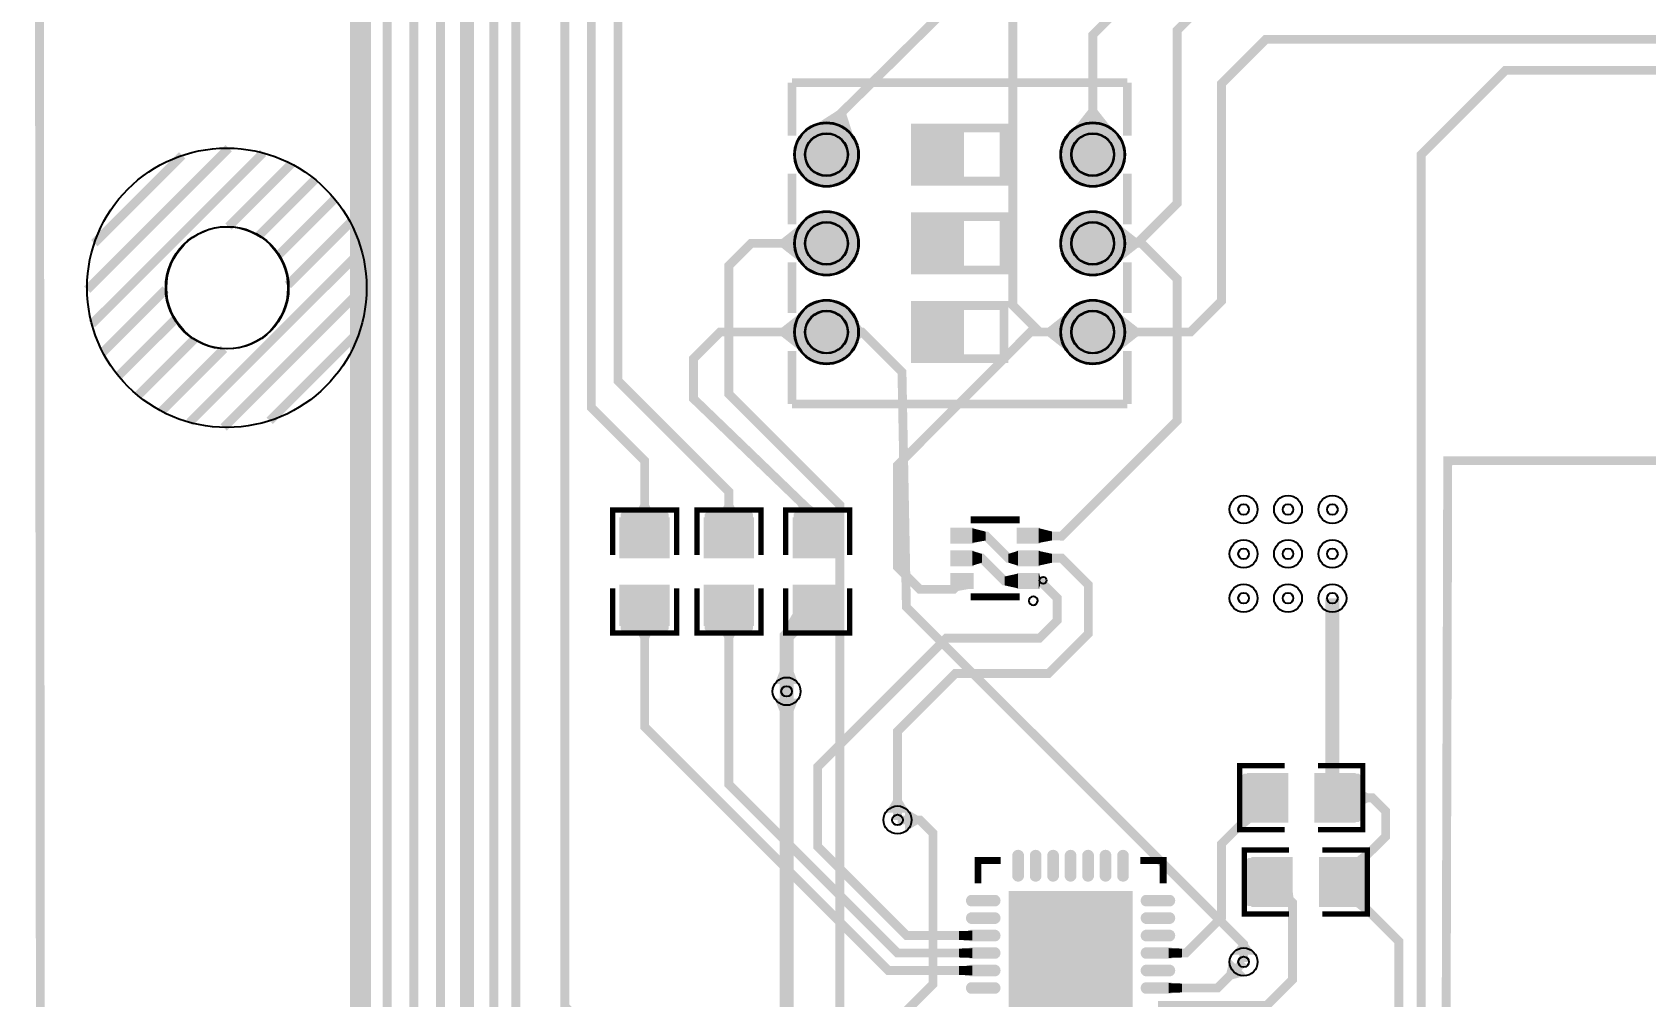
# Model space of a CAD drawing. Header units: millimetres. Extents: x -75 to 77, y -152 to 16.
# Drawn here: x -74.55 to -28.37, y -118.73 to -91.11 of the extents above; entities that cross this region are included whole.
import ezdxf

# ---------------------------------------------------------------- set-up
doc = ezdxf.new("R2010")
doc.units = ezdxf.units.MM
for name, color, linetype, true_color in [('BoardOutLine', 7, 'Continuous', 0xff00ff), ('BottomSolderMaskLayer', 7, 'Continuous', 0xaa00ff), ('Document', 7, 'Continuous', 0xffffff), ('Hole', 7, 'Continuous', 0x222222), ('Inner1', 7, 'Continuous', 0x999966), ('Inner2', 7, 'Continuous', 0x008000), ('Multi-Layer', 7, 'Continuous', 0xc0c0c0), ('TopLayer', 7, 'Continuous', 0xff0000), ('TopPasteMaskLayer', 7, 'Continuous', 0x808080), ('TopSilkLayer', 7, 'Continuous', 0xffcc00), ('TopSolderMaskLayer', 7, 'Continuous', 0x800080)]:
    doc.layers.add(name, color=color, linetype=linetype, true_color=true_color)

msp = doc.modelspace()

# ---------------------------------------------------------------- hatches: boundary and pattern name
at = {"layer": 'BottomSolderMaskLayer'}
for points in [[(-52.742, -94.615, 1), (-50.891, -94.615, 1)], [(-45.121, -94.615, 1), (-43.271, -94.615, 1)], [(-52.742, -97.155, 1), (-50.891, -97.155, 1)], [(-45.121, -97.155, 1), (-43.271, -97.155, 1)], [(-52.742, -99.695, 1), (-50.891, -99.695, 1)], [(-45.121, -99.695, 1), (-43.271, -99.695, 1)]]:
    msp.add_hatch(color=256, dxfattribs=at).paths.add_polyline_path(points)
at = {"layer": 'Inner1'}
for points in [[(-52.29, -97.92), (-52.29, -96.39), (-53.1, -97.028), (-53.1, -97.282)], [(-51.342, -100.46), (-51.342, -98.93), (-50.8, -99.568), (-50.8, -99.822)], [(-44.67, -100.46), (-44.67, -98.93), (-45.48, -99.568), (-45.48, -99.822)], [(-43.722, -100.46), (-43.722, -98.93), (-42.912, -99.568), (-42.912, -99.822)], [(-49.573, -114.005), (-49.573, -113.325), (-49.213, -113.538), (-49.213, -113.792)], [(-39.538, -117.519), (-40.218, -117.519), (-40.005, -117.221), (-39.751, -117.221)]]:
    msp.add_hatch(color=256, dxfattribs=at).paths.add_polyline_path(points)
at = {"layer": 'Inner2'}
msp.add_hatch(color=256, dxfattribs=at).paths.add_polyline_path([(-52.619, -110.193), (-53.299, -110.193), (-53.159, -110.553), (-52.759, -110.553)])
at = {"layer": 'Multi-Layer'}
for points in [[(-52.716, -94.615, 1), (-50.916, -94.615, 1)], [(-45.096, -94.615, 1), (-43.296, -94.615, 1)], [(-52.716, -97.155, 1), (-50.916, -97.155, 1)], [(-45.096, -97.155, 1), (-43.296, -97.155, 1)], [(-52.716, -99.695, 1), (-50.916, -99.695, 1)], [(-45.096, -99.695, 1), (-43.296, -99.695, 1)]]:
    msp.add_hatch(color=256, dxfattribs=at).paths.add_polyline_path(points)
at = {"layer": 'TopLayer'}
for points in [[(-50.936, -94.429), (-52.375, -93.91), (-51.513, -93.359), (-51.248, -93.455)], [(-43.431, -94.141), (-44.961, -94.141), (-44.323, -93.331), (-44.069, -93.331)], [(-43.722, -97.92), (-43.722, -96.39), (-42.926, -97.028), (-42.926, -97.282)], [(-43.722, -97.92), (-43.722, -96.39), (-42.912, -97.028), (-42.912, -97.282)], [(-52.29, -100.46), (-52.29, -98.93), (-53.1, -99.568), (-53.1, -99.822)], [(-44.67, -100.46), (-44.67, -98.93), (-45.48, -99.568), (-45.48, -99.822)], [(-56.706, -105.021), (-57.341, -105.021), (-57.15, -104.64), (-56.896, -104.64)], [(-54.293, -105.021), (-54.928, -105.021), (-54.737, -104.64), (-54.483, -104.64)], [(-52.396, -105.021), (-51.761, -105.021), (-52.291, -104.64), (-52.657, -104.64)], [(-57.712, -106.153), (-56.335, -106.153), (-56.335, -105.021), (-57.712, -105.021)], [(-55.299, -106.153), (-53.922, -106.153), (-53.922, -105.021), (-55.299, -105.021)], [(-51.382, -106.153), (-52.759, -106.153), (-52.759, -105.021), (-51.382, -105.021)], [(-47.64, -105.312), (-47.64, -105.732), (-48.24, -105.732), (-48.24, -105.312)], [(-47.64, -105.312), (-47.64, -105.732), (-47.259, -105.664), (-47.259, -105.41)], [(-46.34, -105.732), (-46.34, -105.312), (-45.74, -105.312), (-45.74, -105.732)], [(-45.74, -105.312), (-45.74, -105.732), (-45.359, -105.66), (-45.359, -105.406)], [(-47.64, -105.962), (-47.64, -106.382), (-48.24, -106.382), (-48.24, -105.962)], [(-47.64, -105.962), (-47.64, -106.382), (-47.371, -106.299), (-47.371, -106.045)], [(-46.34, -106.382), (-46.34, -105.962), (-46.609, -106.045), (-46.609, -106.299)], [(-46.34, -106.382), (-46.34, -105.962), (-45.74, -105.962), (-45.74, -106.382)], [(-45.74, -105.962), (-45.74, -106.382), (-45.359, -106.299), (-45.359, -106.045)], [(-47.64, -106.612), (-47.64, -107.032), (-48.24, -107.032), (-48.24, -106.612)], [(-46.34, -107.032), (-46.34, -106.612), (-46.721, -106.695), (-46.721, -106.949)], [(-46.34, -107.032), (-46.34, -106.612), (-45.74, -106.612), (-45.74, -107.032)], [(-45.74, -106.612), (-45.74, -107.032), (-45.705, -106.949), (-45.705, -106.695)], [(-57.712, -106.953), (-56.335, -106.953), (-56.335, -108.086), (-57.712, -108.086)], [(-55.299, -106.953), (-53.922, -106.953), (-53.922, -108.086), (-55.299, -108.086)], [(-51.382, -106.953), (-52.759, -106.953), (-52.759, -108.086), (-51.382, -108.086)], [(-47.64, -107.032), (-48.24, -106.833), (-48.269, -106.971), (-48.044, -107.106)], [(-51.829, -108.086), (-52.759, -107.717), (-53.072, -108.238), (-52.667, -108.399)], [(-56.706, -108.086), (-57.341, -108.086), (-57.15, -108.467), (-56.896, -108.467)], [(-54.293, -108.086), (-54.928, -108.086), (-54.737, -108.467), (-54.483, -108.467)], [(-52.619, -109.772), (-53.299, -109.772), (-53.159, -109.412), (-52.759, -109.412)], [(-38.627, -112.342), (-38.627, -113.719), (-39.76, -113.719), (-39.76, -112.342)], [(-37.827, -112.342), (-37.827, -113.719), (-36.695, -113.719), (-36.695, -112.342)], [(-49.444, -113.455), (-50.124, -113.455), (-49.911, -113.095), (-49.657, -113.095)], [(-39.638, -113.719), (-39.76, -113.095), (-40.032, -113.69), (-39.974, -113.991)], [(-36.695, -113.348), (-36.695, -112.713), (-36.314, -112.903), (-36.314, -113.157)], [(-36.668, -114.755), (-36.568, -115.382), (-36.278, -114.778), (-36.327, -114.47)], [(-46.192, -115.285, -0.785398), (-46.472, -115.285), (-46.472, -114.665, -0.785398), (-46.192, -114.665)], [(-45.692, -115.285, -0.785398), (-45.972, -115.285), (-45.972, -114.665, -0.785398), (-45.692, -114.665)], [(-45.191, -115.285, -0.785398), (-45.471, -115.285), (-45.471, -114.665, -0.785398), (-45.191, -114.665)], [(-44.691, -115.285, -0.785398), (-44.971, -115.285), (-44.971, -114.665, -0.785398), (-44.691, -114.665)], [(-44.191, -115.285, -0.785398), (-44.471, -115.285), (-44.471, -114.665, -0.785398), (-44.191, -114.665)], [(-43.69, -115.285, -0.785398), (-43.97, -115.285), (-43.97, -114.665, -0.785398), (-43.69, -114.665)], [(-43.19, -115.285, -0.785398), (-43.47, -115.285), (-43.47, -114.665, -0.785398), (-43.19, -114.665)], [(-38.5, -114.755), (-38.5, -116.132), (-39.633, -116.132), (-39.633, -114.755)], [(-37.7, -114.755), (-37.7, -116.132), (-36.568, -116.132), (-36.568, -114.755)], [(-47.641, -116.114, -0.785398), (-47.641, -115.834), (-47.021, -115.834, -0.785398), (-47.021, -116.114)], [(-46.581, -119.225), (-46.581, -115.725), (-43.081, -115.725), (-43.081, -119.225)], [(-42.641, -116.114, -0.785398), (-42.641, -115.834), (-42.021, -115.834, -0.785398), (-42.021, -116.114)], [(-38.5, -115.507), (-38.616, -116.132), (-38.571, -116.117), (-38.453, -115.876)], [(-36.568, -115.508), (-36.686, -116.132), (-36.351, -116.406), (-36.293, -116.104)], [(-47.641, -116.615, -0.785398), (-47.641, -116.335), (-47.021, -116.335, -0.785398), (-47.021, -116.615)], [(-42.641, -116.615, -0.785398), (-42.641, -116.335), (-42.021, -116.335, -0.785398), (-42.021, -116.615)], [(-47.641, -116.835), (-47.641, -117.115), (-48.022, -117.102), (-48.022, -116.848)], [(-47.641, -117.115, -0.785398), (-47.641, -116.835), (-47.021, -116.835, -0.785398), (-47.021, -117.115)], [(-42.641, -117.115, -0.785398), (-42.641, -116.835), (-42.021, -116.835, -0.785398), (-42.021, -117.115)], [(-47.641, -117.335), (-47.641, -117.615), (-48.022, -117.602), (-48.022, -117.348)], [(-47.641, -117.615, -0.785398), (-47.641, -117.335), (-47.021, -117.335, -0.785398), (-47.021, -117.615)], [(-42.641, -117.615, -0.785398), (-42.641, -117.335), (-42.021, -117.335, -0.785398), (-42.021, -117.615)], [(-42.021, -117.615), (-42.021, -117.335), (-41.64, -117.348), (-41.64, -117.602)], [(-40.267, -117.638), (-39.787, -118.119), (-40.192, -118.223), (-40.371, -118.043)], [(-47.641, -118.116), (-47.641, -117.836), (-48.022, -117.849), (-48.022, -118.103)], [(-47.641, -118.116, -0.785398), (-47.641, -117.836), (-47.021, -117.836, -0.785398), (-47.021, -118.116)], [(-42.641, -118.116, -0.785398), (-42.641, -117.836), (-42.021, -117.836, -0.785398), (-42.021, -118.116)], [(-47.641, -118.616, -0.785398), (-47.641, -118.336), (-47.021, -118.336, -0.785398), (-47.021, -118.616)], [(-42.641, -118.616, -0.785398), (-42.641, -118.336), (-42.021, -118.336, -0.785398), (-42.021, -118.616)], [(-42.021, -118.616), (-42.021, -118.336), (-41.64, -118.349), (-41.64, -118.603)]]:
    msp.add_hatch(color=256, dxfattribs=at).paths.add_polyline_path(points)
at = {"layer": 'TopPasteMaskLayer'}
for points in [[(-57.663, -104.853), (-56.383, -104.853), (-56.333, -104.903), (-56.333, -106.053), (-56.383, -106.103), (-56.793, -106.108), (-56.793, -105.658), (-57.243, -105.658), (-57.243, -106.098), (-57.663, -106.103), (-57.713, -106.053), (-57.713, -104.903)], [(-55.25, -104.853), (-53.97, -104.853), (-53.92, -104.903), (-53.92, -106.053), (-53.97, -106.103), (-54.38, -106.108), (-54.38, -105.658), (-54.83, -105.658), (-54.83, -106.098), (-55.25, -106.103), (-55.3, -106.053), (-55.3, -104.903)], [(-51.43, -106.103), (-51.85, -106.103), (-51.85, -105.658), (-52.3, -105.658), (-52.3, -106.098), (-52.71, -106.103), (-52.76, -106.053), (-52.76, -104.903), (-52.71, -104.853), (-51.43, -104.853), (-51.38, -104.903), (-51.38, -106.053)], [(-47.64, -105.312), (-47.64, -105.732), (-48.24, -105.732), (-48.24, -105.312)], [(-46.34, -105.732), (-46.34, -105.312), (-45.74, -105.312), (-45.74, -105.732)], [(-47.64, -105.962), (-47.64, -106.382), (-48.24, -106.382), (-48.24, -105.962)], [(-46.34, -106.382), (-46.34, -105.962), (-45.74, -105.962), (-45.74, -106.382)], [(-47.64, -106.612), (-47.64, -107.032), (-48.24, -107.032), (-48.24, -106.612)], [(-46.34, -107.032), (-46.34, -106.612), (-45.74, -106.612), (-45.74, -107.032)], [(-57.663, -107.003), (-57.243, -107.003), (-57.243, -107.448), (-56.793, -107.448), (-56.793, -107.008), (-56.383, -107.003), (-56.333, -107.053), (-56.333, -108.203), (-56.383, -108.253), (-57.663, -108.253), (-57.713, -108.203), (-57.713, -107.053)], [(-55.25, -107.003), (-54.83, -107.003), (-54.83, -107.448), (-54.38, -107.448), (-54.38, -107.008), (-53.97, -107.003), (-53.92, -107.053), (-53.92, -108.203), (-53.97, -108.253), (-55.25, -108.253), (-55.3, -108.203), (-55.3, -107.053)], [(-51.43, -108.253), (-52.71, -108.253), (-52.76, -108.203), (-52.76, -107.053), (-52.71, -107.003), (-52.3, -106.998), (-52.3, -107.448), (-51.85, -107.448), (-51.85, -107.008), (-51.43, -107.003), (-51.38, -107.053), (-51.38, -108.203)], [(-38.677, -112.39), (-38.677, -112.81), (-39.122, -112.81), (-39.122, -113.26), (-38.682, -113.26), (-38.677, -113.67), (-38.727, -113.72), (-39.877, -113.72), (-39.927, -113.67), (-39.927, -112.39), (-39.877, -112.34), (-38.727, -112.34)], [(-36.527, -112.39), (-36.527, -113.67), (-36.577, -113.72), (-37.727, -113.72), (-37.777, -113.67), (-37.782, -113.26), (-37.332, -113.26), (-37.332, -112.81), (-37.772, -112.81), (-37.777, -112.39), (-37.727, -112.34), (-36.577, -112.34)], [(-46.192, -115.285, -0.785398), (-46.472, -115.285), (-46.472, -114.665, -0.785398), (-46.192, -114.665)], [(-45.692, -115.285, -0.785398), (-45.972, -115.285), (-45.972, -114.665, -0.785398), (-45.692, -114.665)], [(-45.191, -115.285, -0.785398), (-45.471, -115.285), (-45.471, -114.665, -0.785398), (-45.191, -114.665)], [(-44.691, -115.285, -0.785398), (-44.971, -115.285), (-44.971, -114.665, -0.785398), (-44.691, -114.665)], [(-44.191, -115.285, -0.785398), (-44.471, -115.285), (-44.471, -114.665, -0.785398), (-44.191, -114.665)], [(-43.69, -115.285, -0.785398), (-43.97, -115.285), (-43.97, -114.665, -0.785398), (-43.69, -114.665)], [(-43.19, -115.285, -0.785398), (-43.47, -115.285), (-43.47, -114.665, -0.785398), (-43.19, -114.665)], [(-38.55, -114.803), (-38.55, -115.223), (-38.995, -115.223), (-38.995, -115.673), (-38.555, -115.673), (-38.55, -116.083), (-38.6, -116.133), (-39.75, -116.133), (-39.8, -116.083), (-39.8, -114.803), (-39.75, -114.753), (-38.6, -114.753)], [(-36.4, -114.803), (-36.4, -116.083), (-36.45, -116.133), (-37.6, -116.133), (-37.65, -116.083), (-37.655, -115.673), (-37.205, -115.673), (-37.205, -115.223), (-37.645, -115.223), (-37.65, -114.803), (-37.6, -114.753), (-36.45, -114.753)], [(-47.641, -116.114, -0.785398), (-47.641, -115.834), (-47.021, -115.834, -0.785398), (-47.021, -116.114)], [(-46.581, -119.225), (-46.581, -115.725), (-43.081, -115.725), (-43.081, -119.225)], [(-42.641, -116.114, -0.785398), (-42.641, -115.834), (-42.021, -115.834, -0.785398), (-42.021, -116.114)], [(-47.641, -116.615, -0.785398), (-47.641, -116.335), (-47.021, -116.335, -0.785398), (-47.021, -116.615)], [(-42.641, -116.615, -0.785398), (-42.641, -116.335), (-42.021, -116.335, -0.785398), (-42.021, -116.615)], [(-47.641, -117.115, -0.785398), (-47.641, -116.835), (-47.021, -116.835, -0.785398), (-47.021, -117.115)], [(-42.641, -117.115, -0.785398), (-42.641, -116.835), (-42.021, -116.835, -0.785398), (-42.021, -117.115)], [(-47.641, -117.615, -0.785398), (-47.641, -117.335), (-47.021, -117.335, -0.785398), (-47.021, -117.615)], [(-42.641, -117.615, -0.785398), (-42.641, -117.335), (-42.021, -117.335, -0.785398), (-42.021, -117.615)], [(-47.641, -118.116, -0.785398), (-47.641, -117.836), (-47.021, -117.836, -0.785398), (-47.021, -118.116)], [(-42.641, -118.116, -0.785398), (-42.641, -117.836), (-42.021, -117.836, -0.785398), (-42.021, -118.116)], [(-47.641, -118.616, -0.785398), (-47.641, -118.336), (-47.021, -118.336, -0.785398), (-47.021, -118.616)], [(-42.641, -118.616, -0.785398), (-42.641, -118.336), (-42.021, -118.336, -0.785398), (-42.021, -118.616)]]:
    msp.add_hatch(color=256, dxfattribs=at).paths.add_polyline_path(points)
at = {"layer": 'TopSolderMaskLayer'}
for points in [[(-52.742, -94.615, 1), (-50.891, -94.615, 1)], [(-45.121, -94.615, 1), (-43.271, -94.615, 1)], [(-52.742, -97.155, 1), (-50.891, -97.155, 1)], [(-45.121, -97.155, 1), (-43.271, -97.155, 1)], [(-52.742, -99.695, 1), (-50.891, -99.695, 1)], [(-45.121, -99.695, 1), (-43.271, -99.695, 1)], [(-57.742, -106.174), (-56.304, -106.174), (-56.304, -105), (-57.742, -105)], [(-55.329, -106.174), (-53.891, -106.174), (-53.891, -105), (-55.329, -105)], [(-51.351, -106.174), (-52.789, -106.174), (-52.789, -105), (-51.351, -105)], [(-47.604, -105.294), (-47.604, -105.75), (-48.276, -105.75), (-48.276, -105.294)], [(-46.376, -105.75), (-46.376, -105.294), (-45.704, -105.294), (-45.704, -105.75)], [(-47.604, -105.944), (-47.604, -106.4), (-48.276, -106.4), (-48.276, -105.944)], [(-46.376, -106.4), (-46.376, -105.944), (-45.704, -105.944), (-45.704, -106.4)], [(-47.604, -106.594), (-47.604, -107.05), (-48.276, -107.05), (-48.276, -106.594)], [(-46.376, -107.05), (-46.376, -106.594), (-45.704, -106.594), (-45.704, -107.05)], [(-57.742, -106.932), (-56.304, -106.932), (-56.304, -108.107), (-57.742, -108.107)], [(-55.329, -106.932), (-53.891, -106.932), (-53.891, -108.107), (-55.329, -108.107)], [(-51.351, -106.932), (-52.789, -106.932), (-52.789, -108.107), (-51.351, -108.107)], [(-38.602, -112.316), (-38.602, -113.744), (-39.785, -113.744), (-39.785, -112.316)], [(-37.852, -112.316), (-37.852, -113.744), (-36.669, -113.744), (-36.669, -112.316)], [(-46.167, -115.303, -0.785398), (-46.498, -115.303), (-46.498, -114.648, -0.785398), (-46.167, -114.648)], [(-45.666, -115.303, -0.785398), (-45.997, -115.303), (-45.997, -114.648, -0.785398), (-45.666, -114.648)], [(-45.166, -115.303, -0.785398), (-45.497, -115.303), (-45.497, -114.648, -0.785398), (-45.166, -114.648)], [(-44.666, -115.303, -0.785398), (-44.996, -115.303), (-44.996, -114.648, -0.785398), (-44.666, -114.648)], [(-44.165, -115.303, -0.785398), (-44.496, -115.303), (-44.496, -114.648, -0.785398), (-44.165, -114.648)], [(-43.665, -115.303, -0.785398), (-43.996, -115.303), (-43.996, -114.648, -0.785398), (-43.665, -114.648)], [(-43.165, -115.303, -0.785398), (-43.495, -115.303), (-43.495, -114.648, -0.785398), (-43.165, -114.648)], [(-38.475, -114.729), (-38.475, -116.157), (-39.658, -116.157), (-39.658, -114.729)], [(-37.725, -114.729), (-37.725, -116.157), (-36.542, -116.157), (-36.542, -114.729)], [(-47.697, -116.14, -0.785398), (-47.697, -115.809), (-46.965, -115.809, -0.785398), (-46.965, -116.14)], [(-46.607, -119.251), (-46.607, -115.7), (-43.056, -115.7), (-43.056, -119.251)], [(-42.697, -116.14, -0.785398), (-42.697, -115.809), (-41.965, -115.809, -0.785398), (-41.965, -116.14)], [(-47.697, -116.64, -0.785398), (-47.697, -116.309), (-46.965, -116.309, -0.785398), (-46.965, -116.64)], [(-42.697, -116.64, -0.785398), (-42.697, -116.309), (-41.965, -116.309, -0.785398), (-41.965, -116.64)], [(-47.697, -117.141, -0.785398), (-47.697, -116.81), (-46.965, -116.81, -0.785398), (-46.965, -117.141)], [(-42.697, -117.141, -0.785398), (-42.697, -116.81), (-41.965, -116.81, -0.785398), (-41.965, -117.141)], [(-47.697, -117.641, -0.785398), (-47.697, -117.31), (-46.965, -117.31, -0.785398), (-46.965, -117.641)], [(-42.697, -117.641, -0.785398), (-42.697, -117.31), (-41.965, -117.31, -0.785398), (-41.965, -117.641)], [(-47.697, -118.141, -0.785398), (-47.697, -117.81), (-46.965, -117.81, -0.785398), (-46.965, -118.141)], [(-42.697, -118.141, -0.785398), (-42.697, -117.81), (-41.965, -117.81, -0.785398), (-41.965, -118.141)], [(-47.697, -118.642, -0.785398), (-47.697, -118.311), (-46.965, -118.311, -0.785398), (-46.965, -118.642)], [(-42.697, -118.642, -0.785398), (-42.697, -118.311), (-41.965, -118.311, -0.785398), (-41.965, -118.642)]]:
    msp.add_hatch(color=256, dxfattribs=at).paths.add_polyline_path(points)

# ---------------------------------------------------------------- linework, layer by layer
at = {"layer": 'BoardOutLine', "const_width": 0.254}
msp.add_lwpolyline([(-74.422, 6.985), (76.454, 7.112), (76.454, -103.378), (34.036, -103.378), (34.036, -89.662), (14.986, -89.154), (14.986, -103.378), (-34.036, -103.378), (-34.163, -147.955), (-74.295, -147.828), (-74.422, 6.985)], close=True, dxfattribs=at)
at = {"layer": 'BottomSolderMaskLayer'}
for centre, radius in [((-51.816, -94.615), 0.925), ((-44.196, -94.615), 0.925), ((-51.816, -94.615), 0.617), ((-44.196, -94.615), 0.617), ((-51.816, -97.155), 0.925), ((-44.196, -97.155), 0.925), ((-51.816, -97.155), 0.617), ((-44.196, -97.155), 0.617), ((-51.816, -99.695), 0.925), ((-44.196, -99.695), 0.925), ((-51.816, -99.695), 0.617), ((-44.196, -99.695), 0.617)]:
    msp.add_circle(centre, radius, dxfattribs=at)
at = {"layer": 'Document'}
msp.add_circle((-45.618, -106.807), 0.1, dxfattribs=at)
at = {"layer": 'Hole'}
for centre in [(-39.878, -104.775), (-38.608, -104.775), (-37.338, -104.775), (-39.878, -106.045), (-38.608, -106.045), (-37.338, -106.045), (-39.878, -107.315), (-38.608, -107.315), (-37.338, -107.315), (-52.959, -109.982), (-49.784, -113.665), (-39.878, -117.729)]:
    msp.add_circle(centre, 0.152, dxfattribs=at)
at = {"layer": 'Inner1', "const_width": 0.254}
for points in [[(-42.418, -37.719), (-38.481, -41.656), (-38.481, -86.106), (-39.484, -87.109), (-44.564, -87.109), (-46.482, -89.027), (-46.482, -98.933), (-45.72, -99.695), (-44.196, -99.695)], [(-9.525, -92.329), (-23.622, -92.329), (-24.638, -91.313), (-39.243, -91.313), (-40.513, -92.583), (-40.513, -98.806), (-41.402, -99.695), (-44.196, -99.695)], [(-36.49, -144.89), (-36.49, -144.74), (-39.116, -142.113), (-39.116, -135.255), (-42.418, -131.953), (-49.149, -131.953), (-51.435, -129.667), (-51.435, -104.648), (-54.61, -101.473), (-54.61, -97.79), (-53.975, -97.155), (-51.816, -97.155)], [(-39.878, -117.729), (-39.878, -117.221), (-49.53, -107.569), (-49.657, -100.838), (-50.8, -99.695), (-51.816, -99.695)], [(-49.784, -119.38), (-48.768, -118.364), (-48.768, -114.046), (-49.149, -113.665), (-49.784, -113.665)]]:
    msp.add_lwpolyline(points, dxfattribs=at)
at = {"layer": 'Inner2'}
for points, const_width in [([(-67.473, -135.637), (-65.151, -133.315), (-65.151, -75.311), (-62.167, -72.327)], 0.6), ([(-38.594, -126.873), (-40.88, -124.587), (-48.26, -124.587), (-52.959, -119.888), (-52.959, -109.982)], 0.4)]:
    msp.add_lwpolyline(points, dxfattribs=dict(at, const_width=const_width))
at = {"layer": 'Multi-Layer'}
for centre, radius in [((-51.816, -94.615), 0.9), ((-44.196, -94.615), 0.9), ((-51.816, -94.615), 0.6), ((-44.196, -94.615), 0.6), ((-51.816, -97.155), 0.9), ((-44.196, -97.155), 0.9), ((-68.961, -98.425), 1.75), ((-51.816, -97.155), 0.6), ((-44.196, -97.155), 0.6), ((-51.816, -99.695), 0.9), ((-44.196, -99.695), 0.9), ((-51.816, -99.695), 0.6), ((-44.196, -99.695), 0.6), ((-39.878, -104.775), 0.4), ((-38.608, -104.775), 0.4), ((-37.338, -104.775), 0.4), ((-39.878, -106.045), 0.4), ((-38.608, -106.045), 0.4), ((-37.338, -106.045), 0.4), ((-39.878, -107.315), 0.4), ((-38.608, -107.315), 0.4), ((-37.338, -107.315), 0.4), ((-52.959, -109.982), 0.4), ((-49.784, -113.665), 0.4), ((-39.878, -117.729), 0.4)]:
    msp.add_circle(centre, radius, dxfattribs=at)
at = {"layer": 'TopLayer'}
for points, const_width in [([(-42.479, -60.917), (-42.479, -78.039), (-44.323, -79.883), (-57.785, -79.883), (-63.627, -85.725), (-63.627, -125.857), (-71.973, -134.203), (-71.973, -135.637)], 0.254), ([(-43.434, -63.246), (-43.434, -77.597), (-44.831, -78.994), (-58.293, -78.994), (-64.389, -85.09), (-64.389, -125.603), (-73.406, -134.62), (-73.406, -137.16), (-72.873, -137.693), (-72.873, -138.177)], 0.254), ([(-41.148, -68.199), (-41.021, -68.199), (-41.656, -68.834), (-41.656, -78.613), (-44.069, -81.026), (-51.689, -81.026), (-52.197, -80.518), (-57.15, -80.518), (-62.865, -86.233), (-62.865, -127.508), (-65.532, -130.175), (-65.532, -136.271), (-66.574, -137.313), (-66.574, -138.176)], 0.254), ([(9.906, -68.453), (7.874, -68.453), (7.112, -69.215), (7.112, -73.66), (7.62, -74.168), (7.62, -80.137), (1.778, -85.979), (-21.082, -85.979), (-22.352, -87.249), (-45.154, -87.249), (-51.811, -93.833), (-51.816, -94.615)], 0.254), ([(-60.122, -129.921), (-59.69, -129.489), (-59.69, -128.905), (-62.103, -126.492), (-62.103, -86.741), (-56.642, -81.28), (-52.959, -81.28), (-52.451, -81.788), (-43.561, -81.788), (-40.513, -78.74), (-40.513, -69.85)], 0.4), ([(5.596, -78.651), (5.969, -79.025), (5.969, -79.756), (1.397, -84.328), (-21.717, -84.328), (-23.114, -85.725), (-26.797, -85.725), (-27.94, -84.582), (-31.75, -84.582), (-32.385, -85.217), (-54.864, -85.217), (-58.547, -88.9), (-58.547, -101.854), (-57.023, -103.378), (-57.023, -105.588)], 0.254), ([(-33.401, -79.477), (-33.401, -80.645), (-35.306, -82.55), (-53.086, -82.55), (-53.594, -82.042), (-56.261, -82.042), (-61.341, -87.122), (-61.341, -125.603), (-60.579, -126.365)], 0.254), ([(-32.131, -79.477), (-32.131, -80.772), (-34.544, -83.185), (-53.467, -83.185), (-53.975, -82.677), (-55.88, -82.677), (-60.706, -87.503), (-60.706, -120.777), (-60.198, -121.285), (-60.071, -121.285)], 0.254), ([(-29.591, -79.477), (-29.591, -80.899), (-33.147, -84.455), (-55.626, -84.455), (-59.309, -88.138), (-59.309, -118.999), (-57.277, -121.031), (-57.277, -122.174), (-58.547, -123.444), (-58.547, -127.381), (-56.261, -129.667), (-55.372, -129.667), (-54.534, -130.505), (-54.534, -131.318)], 0.254), ([(-54.61, -105.588), (-54.61, -104.267), (-57.785, -101.092), (-57.785, -89.408), (-54.356, -85.979), (-50.292, -85.979)], 0.254), ([(-11.465, -87.315), (-11.785, -86.995), (-19.304, -86.995), (-20.701, -88.392), (-41.402, -88.392), (-44.196, -91.186), (-44.196, -94.615)], 0.254), ([(-11.466, -89.215), (-11.466, -91.095), (-12.573, -92.202), (-32.385, -92.202), (-34.798, -94.615), (-34.798, -129.921), (-37.338, -132.461), (-37.338, -143.764), (-36.49, -144.613), (-36.49, -144.89)], 0.254), ([(-44.196, -97.155), (-42.926, -97.155), (-41.783, -96.012), (-41.783, -91.059), (-40.767, -90.043), (-29.413, -90.043)], 0.254), ([(-46.04, -105.522), (-45.085, -105.537), (-41.783, -102.235), (-41.783, -98.171), (-42.799, -97.155), (-44.196, -97.155)], 0.254), ([(-52.07, -105.588), (-52.07, -105.029), (-55.626, -101.6), (-55.626, -100.457), (-54.864, -99.695), (-51.816, -99.695)], 0.254), ([(-47.94, -106.822), (-48.179, -107.061), (-49.149, -107.061), (-49.784, -106.426), (-49.784, -103.508), (-45.977, -99.695), (-44.196, -99.695)], 0.254), ([(-47.94, -105.522), (-47.244, -105.537), (-46.609, -106.172), (-46.04, -106.172)], 0.254), ([(-46.04, -106.172), (-45.085, -106.172), (-44.323, -106.934), (-44.323, -108.331), (-45.466, -109.474), (-48.133, -109.474), (-49.784, -111.125), (-49.784, -113.665)], 0.254), ([(-47.94, -106.172), (-47.371, -106.172), (-46.721, -106.822), (-46.04, -106.822)], 0.254), ([(-47.33, -116.975), (-49.522, -116.975), (-52.07, -114.427), (-52.07, -112.141), (-48.387, -108.458), (-45.72, -108.458), (-45.212, -107.95), (-45.212, -107.315), (-45.705, -106.822), (-46.04, -106.822)], 0.254), ([(-37.261, -113.03), (-37.338, -112.953), (-37.338, -107.315)], 0.4), ([(-57.023, -107.519), (-57.023, -110.998), (-50.045, -117.976), (-47.331, -117.976)], 0.254), ([(-47.33, -117.475), (-49.784, -117.475), (-54.61, -112.649), (-54.61, -107.518)], 0.254), ([(-52.07, -107.519), (-52.959, -108.408), (-52.959, -109.982)], 0.4), ([(-42.332, -117.475), (-41.529, -117.475), (-40.513, -116.459), (-40.513, -114.351), (-39.192, -113.03)], 0.254), ([(-37.135, -115.443), (-35.814, -114.143), (-35.814, -113.411), (-36.195, -113.03), (-37.262, -113.03)], 0.254), ([(-42.332, -118.974), (-39.218, -118.974), (-38.481, -118.237), (-38.481, -116.027), (-39.065, -115.443)], 0.254), ([(-37.134, -115.443), (-35.433, -117.144), (-35.433, -129.286), (-37.084, -130.937), (-38.481, -130.937), (-39.37, -131.826), (-39.37, -134.112)], 0.254), ([(-42.331, -118.476), (-40.625, -118.476), (-39.878, -117.729)], 0.254)]:
    msp.add_lwpolyline(points, dxfattribs=dict(at, const_width=const_width))
at = {"layer": 'TopSilkLayer'}
for points, const_width in [([(-52.806, -92.555), (-43.206, -92.555)], 0.254), ([(-52.806, -92.555), (-52.806, -94.071)], 0.254), ([(-43.206, -92.555), (-43.206, -94.071)], 0.254), ([(-49.022, -93.853), (-49.022, -95.377)], 0.254), ([(-48.768, -93.853), (-48.768, -95.377)], 0.254), ([(-48.514, -93.853), (-48.514, -95.377)], 0.254), ([(-48.26, -93.853), (-48.26, -95.377)], 0.254), ([(-48.006, -93.853), (-48.006, -95.377)], 0.254), ([(-72.98, -98.481), (-68.928, -94.429)], 0.254), ([(-72.844, -99.467), (-67.942, -94.565)], 0.254), ([(-72.771, -97.149), (-70.26, -94.638)], 0.254), ([(-68.933, -96.679), (-67.134, -94.88)], 0.254), ([(-52.806, -95.16), (-52.806, -96.611)], 0.254), ([(-43.206, -95.16), (-43.206, -96.611)], 0.254), ([(-68.067, -96.936), (-66.457, -95.325)], 0.254), ([(-67.502, -97.493), (-65.894, -95.885)], 0.254), ([(-67.233, -98.346), (-65.445, -96.558)], 0.254), ([(-49.022, -96.393), (-49.022, -97.917)], 0.254), ([(-48.768, -96.393), (-48.768, -97.917)], 0.254), ([(-48.514, -96.393), (-48.514, -97.917)], 0.254), ([(-48.26, -96.393), (-48.26, -97.917)], 0.254), ([(-48.006, -96.393), (-48.006, -97.917)], 0.254), ([(-70.047, -102.283), (-65.126, -97.362)], 0.254), ([(-52.806, -97.7), (-52.806, -99.151)], 0.254), ([(-43.206, -97.7), (-43.206, -99.151)], 0.254), ([(-72.529, -100.275), (-70.73, -98.476)], 0.254), ([(-69.069, -102.427), (-64.982, -98.34)], 0.254), ([(-49.022, -98.933), (-49.022, -100.457)], 0.254), ([(-48.768, -98.933), (-48.768, -100.457)], 0.254), ([(-48.514, -98.933), (-48.514, -100.457)], 0.254), ([(-48.26, -98.933), (-48.26, -100.457)], 0.254), ([(-48.006, -98.933), (-48.006, -100.457)], 0.254), ([(-72.084, -100.952), (-70.473, -99.342)], 0.254), ([(-67.755, -102.236), (-65.173, -99.655)], 0.254), ([(-71.524, -101.515), (-69.916, -99.907)], 0.254), ([(-70.851, -101.964), (-69.063, -100.176)], 0.254), ([(-52.806, -100.24), (-52.806, -101.755)], 0.254), ([(-43.206, -100.24), (-43.206, -101.755)], 0.254), ([(-43.206, -101.755), (-52.806, -101.755)], 0.254), ([(-57.94, -106.077), (-57.94, -104.792), (-56.106, -104.792), (-56.106, -106.077)], 0.152), ([(-55.527, -106.077), (-55.527, -104.792), (-53.693, -104.792), (-53.693, -106.077)], 0.152), ([(-51.153, -106.077), (-51.153, -104.792), (-52.987, -104.792), (-52.987, -106.077)], 0.152), ([(-47.69, -105.072), (-46.29, -105.072)], 0.2), ([(-57.94, -107.029), (-57.94, -108.314), (-56.106, -108.314), (-56.106, -107.029)], 0.152), ([(-55.527, -107.029), (-55.527, -108.314), (-53.693, -108.314), (-53.693, -107.029)], 0.152), ([(-51.153, -107.029), (-51.153, -108.314), (-52.987, -108.314), (-52.987, -107.029)], 0.152), ([(-47.69, -107.272), (-46.29, -107.272)], 0.2), ([(-38.703, -112.113), (-39.988, -112.113), (-39.988, -113.947), (-38.703, -113.947)], 0.152), ([(-37.751, -112.113), (-36.466, -112.113), (-36.466, -113.947), (-37.751, -113.947)], 0.152), ([(-38.576, -114.526), (-39.861, -114.526), (-39.861, -116.36), (-38.576, -116.36)], 0.152), ([(-37.624, -114.526), (-36.339, -114.526), (-36.339, -116.36), (-37.624, -116.36)], 0.152), ([(-46.831, -114.825), (-47.481, -114.825), (-47.481, -115.475)], 0.2), ([(-42.181, -115.475), (-42.181, -114.825), (-42.831, -114.825)], 0.2)]:
    msp.add_lwpolyline(points, dxfattribs=dict(at, const_width=const_width))
at = {"layer": 'TopSilkLayer', "const_width": 0.254}
for points in [[(-46.736, -93.853), (-46.736, -95.377), (-49.276, -95.377), (-49.276, -93.853), (-46.736, -93.853)], [(-46.736, -96.393), (-46.736, -97.917), (-49.276, -97.917), (-49.276, -96.393), (-46.736, -96.393)], [(-46.736, -98.933), (-46.736, -100.457), (-49.276, -100.457), (-49.276, -98.933), (-46.736, -98.933)]]:
    msp.add_lwpolyline(points, close=True, dxfattribs=at)
at = {"layer": 'TopSilkLayer'}
for radius in [4, 1.75]:
    msp.add_circle((-68.981, -98.428), radius, dxfattribs=at)
msp.add_arc((-45.898, -107.391), 0.125, 90.5822, 89.4178, dxfattribs=at)
at = {"layer": 'TopSolderMaskLayer'}
for centre, radius in [((-51.816, -94.615), 0.925), ((-44.196, -94.615), 0.925), ((-51.816, -94.615), 0.617), ((-44.196, -94.615), 0.617), ((-51.816, -97.155), 0.925), ((-44.196, -97.155), 0.925), ((-51.816, -97.155), 0.617), ((-44.196, -97.155), 0.617), ((-51.816, -99.695), 0.925), ((-44.196, -99.695), 0.925), ((-51.816, -99.695), 0.617), ((-44.196, -99.695), 0.617)]:
    msp.add_circle(centre, radius, dxfattribs=at)

doc.saveas('drawing.dxf')
